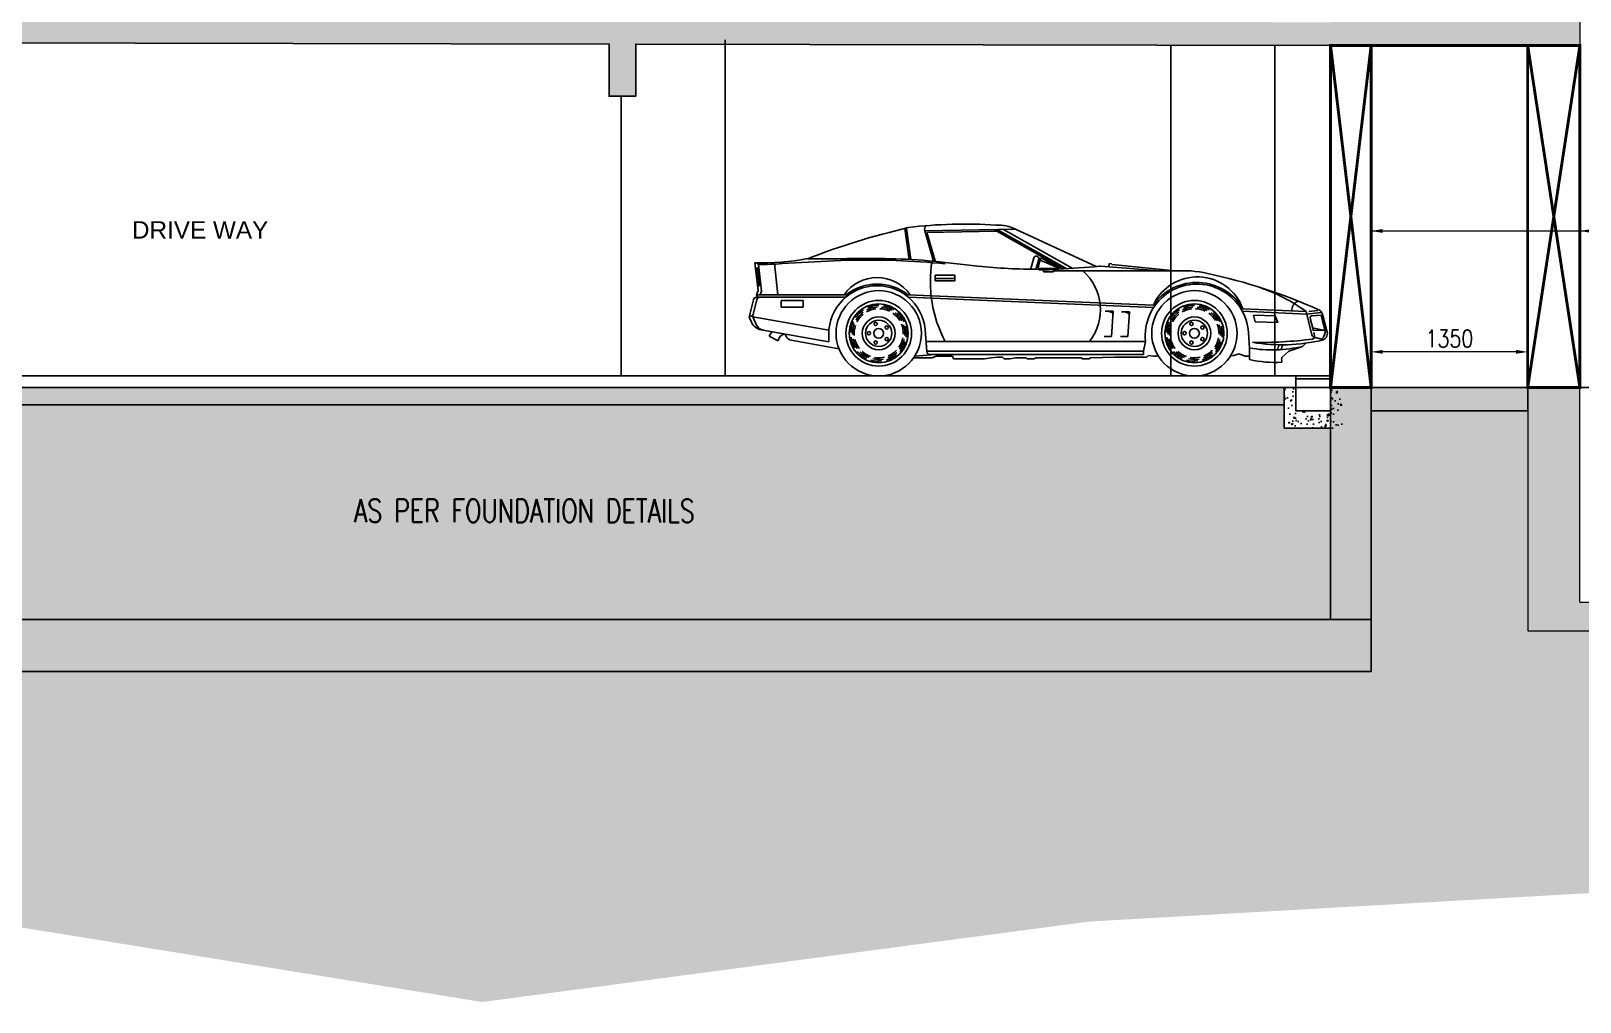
# Model space of a CAD drawing. Header units: millimetres. Extents: x -414464 to 1686, y -90036 to 108605.
# Drawn here: x -89655 to -76298, y -6385 to 1990 of the extents above; entities that cross this region are included whole.
import ezdxf

# ---------------------------------------------------------------- set-up
doc = ezdxf.new("R2010")
doc.units = ezdxf.units.MM
doc.header["$LTSCALE"] = 1000
doc.header["$MEASUREMENT"] = 0
for name, pattern in [('( Hidden )', [0.375, 0.25, -0.125]), ('AUDIT_D_120904163729-0', [0]), ('DASHED2', [0.375, 0.25, -0.125]), ('HIDDEN2', [0.1875, 0.125, -0.0625])]:
    doc.linetypes.add(name, pattern=pattern)
doc.layers.get('0').update_dxf_attribs({"linetype": 'AUDIT_D_120904163729-0'})
for name, color, linetype in [('a-door', 1, 'Continuous'), ('A-ELE1', 8, 'Continuous'), ('a-floor finish', 26, 'Continuous'), ('a-hat rcc', 252, 'Continuous'), ('a-pl ele', 225, 'Continuous'), ('a-rcc', 3, 'Continuous'), ('B-AR-ANNO-E DECK FLOOR$0$a-text', 4, 'Continuous'), ('EL', 1, 'Continuous'), ('ELEV 5', 8, 'Continuous'), ('LEVEL', 7, 'Continuous'), ('PRESTXT', 7, 'Continuous')]:
    doc.layers.add(name, color=color, linetype=linetype)
doc.layers.add('URJA-PL-UG TANK', color=7, linetype='AUDIT_D_120904163729-0', lineweight=18)
doc.layers.add('URJA-PL-UGT', color=3, linetype='Continuous', lineweight=18)
doc.styles.add('arial', font='sanss___.ttf')
doc.styles.add('B-AR-ANNO-E DECK FLOOR$0$DIMTEXT', font='SIMPLEX.shx', dxfattribs={"width": 0.75})
doc.styles.add('SW-TEXT-1', font='romans.shx')
doc.styles.add('URJA', font='romans.shx', dxfattribs={"width": 0.8})
doc.dimstyles.new('UBSCPL - DIM', dxfattribs={"dimtxt": 125, "dimasz": 100, "dimexe": 30, "dimexo": 0, "dimgap": 30, "dimtad": 1, "dimdec": 0, "dimzin": 0, "dimdsep": 46, "dimtxsty": 'SW-TEXT-1', "dimcen": 0, "dimdle": 100, "dimclrd": 256, "dimclre": 256, "dimclrt": 256, "dimadec": 0, "dimazin": 0, "dimtfac": 1, "dimtdec": 0, "dimtofl": 0, "dimtmove": 1, "dimatfit": 0, "dimfxl": 1, "dimtolj": 1, "dimtzin": 0, "dimlwd": -1, "dimlwe": -1, "dimarcsym": 1})
doc.dimstyles.new('URJA PL DIM', dxfattribs={"dimtxt": 150, "dimasz": 100, "dimexe": 40, "dimexo": 30, "dimgap": 40, "dimtad": 1, "dimdec": 0, "dimzin": 0, "dimdsep": 46, "dimtxsty": 'URJA', "dimcen": 0.09, "dimclrd": 7, "dimclre": 7, "dimclrt": 7, "dimadec": 0, "dimazin": 0, "dimtfac": 1, "dimtdec": 0, "dimtofl": 0, "dimtmove": 1, "dimatfit": 0, "dimfxl": 1, "dimtolj": 1, "dimtzin": 0, "dimlwd": -1, "dimlwe": -1, "dimarcsym": 0})
pattern_1 = [(50, (0, 0), (143.45204, -12.55043), [15, -165]), (355, (0, 0), (-27.75027, 150.43843), [12, -132]), (100.45144, (11.95, -1.05), (115.70177, 137.888), [12.74804, -140.22842]), (46.1842, (0, 40), (213.44827, -33.10386), [22.5, -247.5]), (96.63564, (17.79, 37.24), (186.9324, 194.82372), [19.12207, -210.34275]), (351.18416, (0, 40), (186.9324, 194.82372), [18, -198]), (21, (20, 30), (119.38141, -80.52378), [15, -165]), (326, (20, 30), (48.66307, 145.03001), [12, -132]), (71.45144, (29.95, 23.29), (168.04448, 64.50623), [12.74804, -140.22842]), (37.5, (0, 0), (2.431971, 66.57877), [0, -130.4, 0, -134, 0, -132.5]), (7.5, (0, 0), (52.613907, 78.882342), [0, -76.4, 0, -127.4, 0, -50.5]), (327.5, (-44.6, 0), (106.764487, -4.510974), [0, -50, 0, -156, 0, -207]), (317.5, (-64.6, 0), (116.637234, 20.020996), [0, -65, 0, -103.6, 0, -147])]
pattern_2 = [(50, (-108880.63, -158855.98), (143.452037, -12.55043), [15, -165]), (355, (-108880.63, -158855.98), (-27.75027, 150.43843), [12, -132]), (100.451444, (-108868.68, -158857.03), (115.70177, 137.888), [12.74804, -140.22842]), (46.1842, (-108880.63, -158815.98), (213.44827, -33.10386), [22.5, -247.5]), (96.63564, (-108862.85, -158818.74), (186.93239, 194.82372), [19.12207, -210.34275]), (351.18416, (-108880.63, -158815.98), (186.9324, 194.82372), [18, -198]), (21, (-108860.63, -158825.98), (119.38141, -80.52378), [15, -165]), (326, (-108860.63, -158825.98), (48.66307, 145.03001), [12, -132]), (71.451445, (-108850.69, -158832.69), (168.04448, 64.50623), [12.74804, -140.22842]), (37.5, (-108880.634, -158855.98), (2.431971, 66.578771), [0, -130.4, 0, -134, 0, -132.5]), (7.5, (-108880.634, -158855.98), (52.613907, 78.882342), [0, -76.4, 0, -127.4, 0, -50.5]), (327.5, (-108925.234, -158855.98), (106.764487, -4.510974), [0, -50, 0, -156, 0, -207]), (317.5, (-108945.23, -158855.98), (116.637234, 20.020996), [0, -65, 0, -103.6, 0, -147])]

# ---------------------------------------------------------------- blocks, each defined once
blk = doc.blocks.new('A$C50ED7ECD')
at = {"layer": 'LEVEL', "color": 8, "linetype": 'HIDDEN2', "ltscale": 5}
blk.add_line((147.4587, -1.085), (63.4951, -1.085), dxfattribs=at)
blk = doc.blocks.new('02ECAR07')
at = {"color": 0, "linetype": 'ByBlock'}
for p, q in [((-127.48, 35.41), (-128.75, 44.93)), ((-126.99, 35.48), (-128.25, 45)), ((-95.06, 44.72), (-122.72, 44.25)), ((-120, 35), (-122.72, 44.25)), ((-100.76, 44.12), (-122.05, 43.76)), ((-119.52, 35.14), (-122.05, 43.76)), ((-101.62, 44.61), (-80.37, 32.65)), ((-100.63, 44.63), (-79.42, 32.7)), ((-98.66, 44.66), (-77.56, 32.79)), ((-95.06, 44.72), (-70.5, 33.35)), ((-174.5, 34.5), (-173.5, 26)), ((-173.43, 33.98), (-172.48, 25.86)), ((-167.5, 24.75), (-168.5, 34.25)), ((-166.18, 34.23), (-146.49, 35.25)), ((-158.5, 35.75), (-146.5, 35.75)), ((-106.5, 33.5), (-120, 35)), ((-89.43, 36.03), (-90.35, 32.64)), ((-87.98, 35.63), (-88.84, 32.5)), ((-87.5, 35.5), (-88.25, 32.75)), ((-87.25, 36), (-87.5, 35.5)), ((-81.5, 32.75), (-87.5, 35.25)), ((-81.5, 32.75), (-87.25, 36)), ((-69.1, 33.46), (-50.9, 32)), ((-66.43, 34.23), (-66.69, 33.24)), ((-65.78, 34.17), (-66.43, 34.23)), ((-65.59, 33.93), (-65.78, 34.17)), ((-65.59, 33.93), (-46.5, 32)), ((-119.5, 29), (-119.5, 30.75)), ((-119.5, 30.75), (-113.5, 30.75)), ((-113.5, 29.75), (-119.5, 29.75)), ((-113.5, 29), (-119.5, 29)), ((-113.5, 30.75), (-113.5, 29)), ((-88.25, 32.75), (-81.75, 32.75)), ((-88.25, 32.75), (-87.75, 32.25)), ((-87.75, 32.25), (-82.25, 32.5)), ((-86.5, 31.75), (-86.5, 32.5)), ((-83.5, 31.75), (-86.5, 31.75)), ((-83.5, 32.5), (-83.5, 31.75)), ((-46.5, 32), (-83.5, 32)), ((-82.25, 32.5), (-81.5, 32.75)), ((-174, 24.75), (-173.5, 26)), ((-173.75, 24.25), (-174, 24.75)), ((-174, 23.75), (-173.75, 24.25)), ((-173.97, 24.75), (-146.66, 24.75)), ((-173.97, 24), (-146.79, 24)), ((-172.92, 24.75), (-172.48, 25.86)), ((-127.85, 24.76), (-53.04, 21.6)), ((-127.71, 24), (-52.94, 20.85)), ((-176.17, 18.33), (-174.94, 23.24)), ((-175.11, 18.42), (-173.91, 23.24)), ((-166.5, 23), (-159.75, 23)), ((-166.5, 23), (-166.5, 21)), ((-166.5, 21), (-159.75, 21)), ((-159.75, 23), (-159.75, 21)), ((-65.25, 19.75), (-67.75, 19.75)), ((-65.25, 19.75), (-65.75, 12)), ((-60.25, 19.5), (-62.75, 19.5)), ((-60.25, 19.5), (-60.75, 12)), ((-25.88, 19.71), (-6.24, 18.88)), ((-25.72, 20.45), (-6.43, 19.64)), ((-6.43, 19.64), (-4.71, 12.54)), ((-6.24, 18.88), (-1.96, 19.31)), ((-5.66, 19.69), (-2.83, 19.98)), ((-175.52, 18.17), (-176.11, 18.17)), ((-175.53, 16.36), (-176.11, 17.69)), ((-175, 18), (-175.52, 18.17)), ((-175.13, 18.04), (-151.95, 13.92)), ((-174.13, 15.66), (-175.06, 17.78)), ((-22.49, 18.57), (-15.83, 18.29)), ((-22.49, 18.57), (-21.98, 16.54)), ((-21.98, 16.54), (-15.07, 16.25)), ((-15.83, 18.29), (-15.07, 16.25)), ((-5.18, 17.66), (-4.23, 13.75)), ((-4.74, 18.28), (-1.88, 18.56)), ((-4.45, 14.64), (-1.25, 14)), ((-1.88, 18.56), (-0.75, 14)), ((-1.45, 18.82), (-0.04, 13.39)), ((-172.57, 14.02), (-152, 10.37)), ((-167.43, 10.72), (-170.11, 12.08)), ((-164.96, 12.06), (-165.25, 12.75)), ((-163.47, 10.88), (-148.87, 8.29)), ((-152, 12.75), (-152, 10.37)), ((-122.07, 7.42), (-122.5, 12.75)), ((-122, 10.5), (-55.4, 10.5)), ((-65.75, 12), (-68, 12)), ((-60.75, 12), (-63, 12)), ((-55.4, 10.5), (-56, 7.5)), ((-23.75, 8.5), (-24.03, 13.18)), ((-7.5, 9), (-6.5, 10)), ((-4.5, 11.25), (-3.75, 11.75)), ((-2.25, 14), (-4.24, 13.8)), ((-4.11, 13.22), (-3.75, 11.75)), ((-3.98, 11.81), (-1.75, 11.25)), ((-0.75, 14), (-2.25, 14)), ((-126, 5.5), (-120.5, 5.5)), ((-119.5, 6.5), (-125.75, 6)), ((-122, 7.5), (-56, 7.5)), ((-121.08, 6.5), (-56, 6.5)), ((-120.5, 5.5), (-119.25, 6)), ((-119.25, 6), (-114.25, 6)), ((-114.25, 6), (-114, 5.25)), ((-114, 5.25), (-104.5, 5.25)), ((-104.5, 5.25), (-102.5, 5.5)), ((-102.5, 5.5), (-100.5, 5.75)), ((-100.5, 5.75), (-99, 5.75)), ((-99, 5.75), (-98.5, 5.25)), ((-98.5, 5.25), (-96.75, 5.25)), ((-96.75, 5.25), (-95, 5.5)), ((-95, 5.5), (-91.75, 5.5)), ((-91.75, 5.5), (-91.5, 5.25)), ((-91.5, 5.25), (-89.5, 5.25)), ((-89.5, 5.25), (-88.75, 5.5)), ((-88.75, 5.5), (-75, 5.5)), ((-75, 5.5), (-74.5, 5.25)), ((-74.5, 5.25), (-72.5, 5.25)), ((-72.5, 5.25), (-72.25, 5.5)), ((-72.25, 5.5), (-64.75, 5.75)), ((-64.75, 5.75), (-56.5, 5.75)), ((-56.5, 5.75), (-55, 5.75)), ((-56, 7.5), (-56, 6.5)), ((-55, 5.75), (-54.5, 6.25)), ((-54.5, 6.25), (-53, 6)), ((-53, 6), (-52, 6)), ((-52, 6), (-51.58, 6.21)), ((-28.5, 6.25), (-29.49, 6.08)), ((-27, 6.75), (-28.5, 6.25)), ((-25, 6), (-27, 6.75)), ((-23.75, 6), (-25, 6)), ((-23.75, 8.5), (-23.75, 5)), ((-13.86, 5.63), (-11.75, 7.5)), ((-11.75, 7.5), (-7.5, 9))]:
    blk.add_line(p, q, dxfattribs=at)
for centre, radius in [((-136.75, 13), 13), ((-40.5, 13), 13), ((-136.75, 13), 10), ((-136.75, 13), 9), ((-40.5, 13), 10), ((-40.5, 13), 9), ((-136.75, 13), 5), ((-136.75, 13), 4), ((-136.75, 13), 1.5), ((-137.68, 15.85), 0.5), ((-134.32, 14.76), 0.5), ((-40.5, 13), 5), ((-40.5, 13), 4), ((-40.5, 13), 1.5), ((-41.43, 15.85), 0.5), ((-38.07, 14.76), 0.5), ((-139.75, 13), 0.5), ((-137.68, 10.15), 0.5), ((-134.32, 11.24), 0.5), ((-43.5, 13), 0.5), ((-41.43, 10.15), 0.5), ((-38.07, 11.24), 0.5)]:
    blk.add_circle(centre, radius, dxfattribs=at)
for centre, radius, start, end in [((-71.56, -191.14), 242.97, 103.3707, 110.9657), ((-110.39, -96.48), 142.79, 86.2291, 96.9829), ((-121.08, 44.69), 1.7, 138.8611, 195.16), ((-100.5, 33.88), 12.13, 63.3696, 92.3621), ((-172.54, 112.41), 77.93, 268.5572, 280.3771), ((-174.28, 33.51), 0.968, 28.881, 100.3165), ((-172.54, 112.41), 78.43, 269.3467, 274.6487), ((-140.12, -207.54), 243.38, 85.2567, 91.501), ((-140.12, -207.54), 242.88, 84.4179, 91.501), ((-81.75, 28.75), 39.25, 170.8377, 207.7076), ((-87.75, 208.66), 176.16, 263.8899, 269.9189), ((-88.71, 35.81), 0.75, 346.1229, 163.3669), ((-87.75, 208.66), 176.16, 271.8812, 275.9582), ((-69.26, 31.46), 2, 85.4274, 95.9582), ((-186.46, 28.71), 13.01, 353.862, 19.3391), ((-186.13, 28.71), 13.01, 353.862, 19.3391), ((-163.92, 31.67), 9.74, 179.5142, 197.7013), ((-137.25, 17.75), 12.25, 34.8499, 145.1501), ((-84.84, 20.2), 15.69, 321.8343, 48.7948), ((-39.75, 12.25), 16.25, 30.3225, 144.8528), ((-39.62, 15.45), 14.75, 20.2033, 155.1164), ((-44, -1.71), 33.8, 77.1801, 94.2416), ((-72.68, -136.67), 171.78, 65.911, 77.8397), ((-173.97, 23), 1, 90, 165.9638), ((-172.94, 23), 1, 90, 165.9638), ((-137.25, 12.75), 14.75, 0, 180), ((-137.25, 12.75), 15.25, 51.9345, 128.1046), ((-39.75, 12.25), 15.75, 3.3931, 186.3794), ((-38.92, -25.7), 55.78, 54.3745, 70.6911), ((-136.75, 13), 8.5, 122.7273, 145.8143), ((-136.75, 13), 8, 126.4017, 149.7074), ((-136.75, 13), 7.5, 96.3838, 119.9538), ((-136.75, 13), 8, 93.6744, 116.9801), ((-136.75, 13), 8.5, 90, 113.087), ((-136.75, 13), 7.5, 63.6565, 87.2265), ((-136.75, 13), 8, 60.9472, 84.2529), ((-136.75, 13), 8.5, 57.2727, 80.3598), ((-136.75, 13), 7.5, 30.9293, 54.4992), ((-136.75, 13), 8, 28.2199, 51.5256), ((-136.75, 13), 8.5, 24.5455, 47.6325), ((-67.44, 15.69), 4.07, 58.1724, 94.3987), ((-62.44, 15.44), 4.07, 58.1724, 94.3987), ((-40.5, 13), 8.5, 122.7273, 145.8143), ((-40.5, 13), 8, 126.4017, 149.7074), ((-40.5, 13), 7.5, 96.3838, 119.9538), ((-40.5, 13), 8, 93.6744, 116.9801), ((-40.5, 13), 8.5, 90, 113.087), ((-40.5, 13), 7.5, 63.6565, 87.2265), ((-40.5, 13), 8, 60.9472, 84.2529), ((-40.5, 13), 8.5, 57.2727, 80.3598), ((-40.5, 13), 7.5, 30.9293, 54.4992), ((-40.5, 13), 8, 28.2199, 51.5256), ((-40.5, 13), 8.5, 24.5455, 47.6325), ((-7.91, 20.1), 2.87, 112.4396, 187.0475), ((-3.39, 18.32), 2, 14.6209, 65.911), ((-175.2, 18.09), 1, 165.9638, 203.6294), ((-171.87, 17.96), 4, 203.6294, 259.9289), ((-174.14, 18.18), 1, 165.9638, 203.6294), ((-171.38, 16.86), 3, 203.6294, 259.9289), ((-136.75, 13), 8.5, 155.4545, 178.5416), ((-136.75, 13), 8, 159.129, 182.4347), ((-136.75, 13), 7.5, 161.8384, 185.4083), ((-136.75, 13), 7.5, 129.1111, 152.6811), ((-136.75, 13), 7.5, 358.202, 21.772), ((-136.75, 13), 8, 355.4926, 18.7983), ((-136.75, 13), 8.5, 351.8182, 14.9052), ((-40.5, 13), 8.5, 155.4545, 178.5416), ((-40.5, 13), 8, 159.129, 182.4347), ((-40.5, 13), 7.5, 161.8384, 185.4083), ((-40.5, 13), 7.5, 129.1111, 152.6811), ((-40.5, 13), 7.5, 358.202, 21.772), ((-40.5, 13), 8, 355.4926, 18.7983), ((-40.5, 13), 8.5, 351.8182, 14.9052), ((-4.69, 17.78), 0.5, 95.6743, 193.5704), ((-164.47, 9.88), 6.05, 143.8021, 158.6989), ((-165.06, 10.39), 2.4, 100.5969, 172.303), ((-163.12, 12.85), 2, 203.1986, 259.9289), ((-136.75, 13), 8.5, 188.1818, 211.2689), ((-136.75, 13), 8, 191.8562, 215.162), ((-136.75, 13), 7.5, 194.5656, 218.1356), ((-136.75, 13), 7.5, 325.4747, 349.0447), ((-136.75, 13), 8, 322.7653, 346.0711), ((-136.75, 13), 8.5, 319.0909, 342.1779), ((-40.5, 13), 8.5, 188.1818, 211.2689), ((-40.5, 13), 8, 191.8562, 215.162), ((-40.5, 13), 7.5, 194.5656, 218.1356), ((-40.5, 13), 7.5, 325.4747, 349.0447), ((-40.5, 13), 8, 322.7653, 346.0711), ((-40.5, 13), 8.5, 319.0909, 342.1779), ((-20.16, 129.93), 119.71, 268.758, 277.5147), ((-13.8, 62.17), 52.69, 260.2183, 283.4926), ((-8.12, 6.46), 7.18, 155.0077, 167.8493), ((-8.12, 6.46), 6.18, 150.5021, 165.3036), ((-3.74, 12.78), 1, 193.5704, 255.9638), ((-3.31, 13.38), 2.64, 306.3268, 13.707), ((-1.97, 12.88), 2, 283.4926, 14.6209), ((-136.75, 13), 8.5, 220.9091, 243.9961), ((-136.75, 13), 8, 224.5835, 247.8892), ((-136.75, 13), 7.5, 227.2929, 250.8629), ((-136.75, 13), 8.5, 253.6364, 276.7234), ((-136.75, 13), 8, 257.3108, 280.6165), ((-136.75, 13), 7.5, 260.0202, 283.5902), ((-136.75, 13), 8.5, 286.3636, 309.4507), ((-136.75, 13), 8, 290.0381, 313.3438), ((-136.75, 13), 7.5, 292.7475, 316.3174), ((-121.08, 7.5), 1, 184.5739, 270), ((-40.5, 13), 8.5, 220.9091, 243.9961), ((-40.5, 13), 8, 224.5835, 247.8892), ((-40.5, 13), 7.5, 227.2929, 250.8629), ((-40.5, 13), 8.5, 253.6364, 276.7234), ((-40.5, 13), 8, 257.3108, 280.6165), ((-40.5, 13), 7.5, 260.0202, 283.5902), ((-40.5, 13), 8.5, 286.3636, 309.4507), ((-40.5, 13), 8, 290.0381, 313.3438), ((-40.5, 13), 7.5, 292.7475, 316.3174), ((-16.88, 49.69), 41.76, 260.5382, 282.9866), ((-15.86, 39.57), 35.46, 257.1468, 273.2327), ((-8.12, 4.88), 5.78, 172.525, 187.0373)]:
    blk.add_arc(centre, radius, start, end, dxfattribs=at)
blk = doc.blocks.new('*D347')
at = {"layer": 'URJA-PL-UGT', "color": 7, "transparency": 16777216}
for p, q in [((-5996, -1601), (-5996, -1562)), ((-4746, -1602), (-5896, -1602)), ((-4646, -1601), (-4646, -1562))]:
    blk.add_line(p, q, dxfattribs=at)
at = {"layer": 'URJA-PL-UGT', "color": 7, "linetype": 'ByBlock', "transparency": 16777216}
for points in [[(-5896, -1585), (-5896, -1618), (-5996, -1602)], [(-4746, -1585), (-4746, -1618), (-4646, -1602)]]:
    blk.add_solid(points, dxfattribs=at)
at = {"layer": 'URJA-PL-UGT', "color": 7, "linetype": 'ByBlock', "transparency": 16777216, "insert": (-5321, -1487), "char_height": 150, "attachment_point": 5, "style": 'URJA'}
blk.add_mtext('\\A1;1350', dxfattribs=at)
blk = doc.blocks.new('water tank')
at = {"layer": 'a-hat rcc', "ltscale": 2}
h = blk.add_hatch(dxfattribs=at)
h.set_pattern_fill('AR-CONC', color=256, scale=20, style=0)
h.set_pattern_definition(pattern_2)
h.paths.add_polyline_path([(-4646.3, 6290.9), (-4196.3, 6290.9), (-4196.3, 6690.9), (3482.7, 6690.9), (3482.7, 6940.9), (-4646.3, 6940.9)], flags=17)
h.paths.add_polyline_path([(-4196.3, 5590.9), (-4646.3, 5590.9), (-4646.3, 1290.9), (-6046.3, 1290.9), (-6046.3, 5390.9), (-4646.3, 5390.9), (-4646.3, 5590.9), (-6146.3, 5590.9), (-6146.3, 7540.8), (-6346.3, 7540.8), (-6346.3, 4390.9), (-6346.3, 4390.9), (-6346.3, 4190.9), (-6338.8, 4190.9), (-6346.3, 1240.9), (-6346.3, 1240.9), (-6346.3, 1040.9), (-4646.3, 1040.9), (-4196.3, 1040.9), (-4196.3, 1640.9), (7837.7, 1640.9), (7837.7, 1840.9), (-4196.3, 1840.9)])
h = blk.add_hatch(dxfattribs=at)
h.set_pattern_fill('AR-CONC', color=256, scale=20, style=0)
h.set_pattern_definition(pattern_2)
h.paths.add_polyline_path([(8287.7, -2509.1), (7837.7, -2509.1), (7837.7, -3759.1), (-434.3, -3759.1), (-664.3, -3759.1), (-4196.3, -3759.1), (-4196.3, -1909.1), (-4646.3, -1909.1), (-4646.3, -4009.1), (8287.7, -4009.1)])
at = {"layer": 'URJA-PL-UG TANK', "color": 8, "linetype": '( Hidden )', "ltscale": 0.05}
blk.add_line((9812.3, -1909.1, -0.1), (-12947.6, -1909.1, -0.1), dxfattribs=at)
at = {"layer": 'URJA-PL-UGT', "linetype": 'ByBlock'}
for p, q in [((-4646.3, -1909.1, 2.9), (-4196.3, -1909.1, 2.9)), ((-4196.3, -3759.1, -0.1), (7837.7, -3759.1, -0.1)), ((-6146.2, -4359.1, 2.9), (-5996.3, -4359.1, 2.9))]:
    blk.add_line(p, q, dxfattribs=at)
for points, elevation in [([(-4196.3, 1640.9), (-4196.3, 1040.9)], 2.9), ([(-4196.3, 1040.9), (-6346.3, 1040.9)], 2.9), ([(-9535.4, -1909.1), (-5996.3, -1909.1)], -0.1), ([(-4646.3, -1909.1), (-4646.3, -4009.1)], 2.9), ([(-4196.3, -3759.1), (-4196.3, -1909.1)], 2.9), ([(-4646.3, -4009.1), (8287.7, -4009.1)], 2.9)]:
    blk.add_lwpolyline(points, dxfattribs=dict(at, elevation=elevation))
at = {"layer": 'URJA-PL-UGT', "color": 5, "linetype": 'DASHED2', "ltscale": 1000, "const_width": 25}
for points, elevation in [([(-6346.3, 1040.9), (-5996.3, 1040.9), (-5996.3, -1909.1), (-6346.3, -1909.1)], -0.1), ([(-4646.3, 1040.9), (-4196.3, 1040.9), (-4196.3, -1909.1), (-4646.3, -1909.1)], 2.9)]:
    blk.add_lwpolyline(points, close=True, dxfattribs=dict(at, elevation=elevation))
for points, elevation in [([(-6346.3, 1040.9), (-5996.3, -1909.1)], -0.1), ([(-5996.3, 1040.9), (-6346.3, -1909.1)], -0.1), ([(-5996.3, 1040.9), (-4196.3, 1040.9)], 5.8), ([(-4646.3, 1040.9), (-4196.3, -1909.1)], 2.9), ([(-4196.3, 1040.9), (-4646.3, -1909.1)], 2.9)]:
    blk.add_lwpolyline(points, dxfattribs=dict(at, elevation=elevation))
at = {"layer": 'URJA-PL-UGT', "linetype": 'ByBlock'}
dim = blk.add_aligned_dim(p1=(-4646.3, -1631.1, -0.1), p2=(-5996.3, -1631.1, -0.1), distance=-29.4, dimstyle='URJA PL DIM', dxfattribs=at)
dim.commit()
dim.dimension.update_dxf_attribs({"geometry": '*D347', "text_midpoint": (-5321.3, -1486.7, -0.1)})
at = {"layer": 'URJA-PL-UGT', "color": 5, "linetype": 'ByBlock'}
for points in [[(-5996.3, -559.1, 2.9), (-3677, -559.1, 2.9)], [(-4196.3, -559.1, 2.9), (-2027, -559.1, 2.9)]]:
    blk.add_leader(points, dimstyle='UBSCPL - DIM', override={"dimgap": 30, "dimtad": 0, "dimclrd": 5, "dimfxl": 0.15, "dimfxlon": 1, "dimtfill": 1, "dimtfillclr": 256}, dxfattribs=at)

msp = doc.modelspace()

# ---------------------------------------------------------------- hatches: boundary and pattern name
at = {"layer": 'A-ELE1'}
h = msp.add_hatch(dxfattribs=at)
h.set_pattern_fill('EARTH', color=256, scale=1500, angle=45)
h.set_pattern_definition([(45, (-181260, -158031.87), (6e-14, 530.3301), [375, -375]), (45, (-181359.44, -157932.43), (6e-14, 530.3301), [375, -375]), (45, (-181458.88, -157833), (6e-14, 530.3301), [375, -375]), (135, (-181458.88, -157766.7), (-530.3301, 1e-13), [375, -375]), (135, (-181359.44, -157667.27), (-530.3301, 1e-13), [375, -375]), (135, (-181260, -157567.83), (-530.3301, 1e-13), [375, -375])])
h.paths.add_polyline_path([(-78098.9, -1285), (-78098.9, -3534.9), (-103540, -3535), (-103540, -3885), (-106440.8, -3885), (-106440.8, -3535), (-112616.2, -3535), (-125204.9, -3535), (-125204.9, 4640.8), (-142736, 4640.8), (-142477, 2065.8), (-141122, 892.1), (-131120, -1786.5), (-128765, -4200), (-123905, -5399), (-114939.1, -5151.6), (-110274.7, -5344.4), (-106897, -5691.4), (-100795, -5614.3), (-91723.6, -5421), (-85764.1, -6385), (-80529, -5690.9), (-64924.7, -4804.1), (-63814.9, -3185), (-76748.9, -3185), (-76748.9, -1285)])
h = msp.add_hatch(dxfattribs=at)
h.set_pattern_fill('HEX', color=256, scale=750, angle=90)
h.set_pattern_definition([(90, (-181260.01, -158031.87), (-162.37976, 1e-14), [93.75, -187.5]), (210, (-181260.01, -158031.87), (81.18988, -140.625), [93.75, -187.5]), (150, (-181260.01, -157938.12), (-81.18988, -140.625), [93.75, -187.5])])
h.paths.add_polyline_path([(-78848.9, -1235), (-78848.9, -1435), (-78448.9, -1435), (-78448.9, -3084.7), (-103740.3, -3084.7), (-103740.3, -1235), (-91410.6, -1235), (-91410.6, -1435), (-90910.6, -1435), (-90910.6, -1235)])
at = {"layer": 'a-hat rcc'}
h = msp.add_hatch(dxfattribs=at)
h.set_pattern_fill('AR-CONC', color=256, scale=20, style=0)
h.set_pattern_definition(pattern_1)
h.paths.add_polyline_path([(-78448.9, 1865), (-78169.2, 1865), (-78248.9, 5215), (-78448.9, 5215)])
h.paths.add_polyline_path([(-78098.9, -1085), (-78448.9, -1085), (-78448.9, -3084.7), (-78098.9, -3084.8), (-78098.9, -1085.1)])
h.paths.add_polyline_path([(-78098.9, -1085), (-76748.9, -1085), (-76748.9, -1285), (-78098.9, -1285)])
h = msp.add_hatch(dxfattribs=at)
h.set_pattern_fill('AR-CONC', color=256, scale=20, style=0)
h.set_pattern_definition([(50, (-101843.44, 15765), (143.45204, -12.55043), [15, -165]), (355, (-101843.44, 15765), (-27.7503, 150.4384), [12, -132]), (100.45144, (-101831.48, 15763.95), (115.7018, 137.888), [12.74804, -140.2284]), (46.1842, (-101843.44, 15805), (213.4483, -33.1039), [22.5, -247.5]), (96.6356, (-101825.65, 15802.24), (186.9324, 194.8237), [19.122, -210.3428]), (351.1842, (-101843.44, 15805), (186.9324, 194.8237), [18, -198]), (21, (-101823.44, 15795), (119.3814, -80.5238), [15, -165]), (326, (-101823.44, 15795), (48.6631, 145.03), [12, -132]), (71.45144, (-101813.49, 15788.29), (168.0445, 64.5062), [12.74804, -140.2284]), (37.5, (-101843.437, 15765), (2.43197, 66.57877), [0, -130.4, 0, -134, 0, -132.5]), (7.5, (-101843.44, 15765), (52.6139, 78.88234), [0, -76.4, 0, -127.4, 0, -50.5]), (327.5, (-101888.037, 15765), (106.76449, -4.51097), [0, -50, 0, -156, 0, -207]), (317.5, (-101908.04, 15765), (116.63723, 20.021), [0, -65, 0, -103.6, 0, -147])])
h.paths.add_polyline_path([(-98255.4, 1903.8), (-91713.1, 1890.8), (-91713.1, 1440.8), (-91483.1, 1440.8), (-91483.1, 1890.8), (-84670.5, 1877), (-84670.5, 1427), (-84440.5, 1427), (-84440.5, 1877), (-78448.9, 1865), (-78448.9, 2065), (-103991.2, 2115), (-103991.2, 2115), (-103991.3, -1085), (-103740.3, -1085), (-103740.3, -1035), (-103740.3, 1915), (-98485.5, 1904.2), (-98485.5, 1454.2), (-98255.5, 1454.2)])
at = {"layer": 'a-hat rcc', "linetype": 'ByBlock'}
h = msp.add_hatch(dxfattribs=at)
h.set_pattern_fill('AR-CONC', color=256, scale=20, style=0)
h.set_pattern_definition(pattern_1)
h.paths.add_polyline_path([(-90910.6, -1085), (-78848.9, -1085), (-78848.9, -1235), (-90910.6, -1235)])
at = {"layer": 'a-hat rcc', "ltscale": 2}
h = msp.add_hatch(dxfattribs=at)
h.set_pattern_fill('AR-CONC', color=256, scale=20, style=0)
h.set_pattern_definition([(50, (-180983.32, -158031.87), (143.45204, -12.55043), [15, -165]), (355, (-180983.32, -158031.87), (-27.75027, 150.43843), [12, -132]), (100.451444, (-180971.37, -158032.91), (115.70177, 137.888), [12.74804, -140.22842]), (46.1842, (-180983.32, -157991.87), (213.44827, -33.10386), [22.5, -247.5]), (96.63564, (-180965.53, -157994.63), (186.9324, 194.82372), [19.12207, -210.34275]), (351.18416, (-180983.32, -157991.87), (186.9324, 194.82372), [18, -198]), (21, (-180963.32, -158001.87), (119.38141, -80.52378), [15, -165]), (326, (-180963.32, -158001.87), (48.66307, 145.03001), [12, -132]), (71.451445, (-180953.37, -158008.58), (168.04448, 64.50623), [12.74804, -140.22842]), (37.5, (-180983.32, -158031.87), (2.431971, 66.578771), [0, -130.4, 0, -134, 0, -132.5]), (7.5, (-180983.32, -158031.87), (52.613907, 78.882342), [0, -76.4, 0, -127.4, 0, -50.5]), (327.5, (-181027.92, -158031.87), (106.764487, -4.510974), [0, -50, 0, -156, 0, -207]), (317.5, (-181047.92, -158031.87), (116.637234, 20.020996), [0, -65, 0, -103.6, 0, -147])])
h.paths.add_polyline_path([(-78748.9, -1085), (-78748.9, -1285), (-78448.9, -1285), (-78448.9, -1085), (-78348.9, -1085), (-78348.9, -1435), (-78848.9, -1435), (-78848.9, -1085)])
at = {"layer": 'a-hat rcc', "linetype": 'ByBlock'}
h = msp.add_hatch(dxfattribs=at)
h.set_pattern_fill('AR-CONC', color=256, scale=20, style=0)
h.set_pattern_definition(pattern_1)
h.paths.add_polyline_path([(-125204.9, -3085), (-105990.8, -3085), (-105990.8, -3435), (-103990, -3435), (-103990, -3085), (-78098.9, -3084.7), (-78098.9, -3535), (-103540, -3535), (-103540, -3885), (-106440.8, -3885), (-106440.8, -3535), (-125204.9, -3535)])

# ---------------------------------------------------------------- linework, layer by layer
at = {"layer": 'a-door', "elevation": -1994.8}
msp.add_lwpolyline([(-78448.9, -985), (-78748.9, -985), (-78748.9, -1010), (-78448.9, -1010)], close=True, dxfattribs=at)
at = {"layer": 'A-ELE1', "elevation": -998}
msp.add_lwpolyline([(-78848.9, -1235), (-78848.9, -1435), (-78448.9, -1435), (-78448.9, -3084.7), (-103740.3, -3084.7), (-103740.3, -1235), (-91410.6, -1235), (-91410.6, -1435), (-90910.6, -1435), (-90910.6, -1235)], close=True, dxfattribs=at)
at = {"layer": 'a-floor finish', "ltscale": 3, "elevation": -0.5}
msp.add_lwpolyline([(-103740.3, -985), (-78448.9, -985)], dxfattribs=at)
at = {"layer": 'a-pl ele'}
for p, q in [((-83670.5, 1915, -0.5), (-83670.5, -985, -0.5)), ((-79825.7, 1865), (-79825.7, -985)), ((-78928.8, 1865), (-78928.8, -985)), ((-84567.4, 1427, -0.5), (-84567.3, -985, -0.5))]:
    msp.add_line(p, q, dxfattribs=at)
at = {"layer": 'a-rcc'}
for points, elevation in [([(-78448.9, 1865), (-84440.6, 1877), (-84440.6, 1427), (-84670.6, 1427), (-84670.6, 1877), (-91483.1, 1890.8), (-91483.1, 1440.8), (-91713.1, 1440.8), (-91713.1, 1890.8), (-98255.5, 1903.8), (-98255.5, 1454.2), (-98485.5, 1454.2), (-98485.5, 1904.2), (-98485.5, 1904.2), (-98485.5, 1904.2), (-98485.5, 1904.2), (-98485.5, 1904.2), (-103740.3, 1915)], -0.5), ([(-78748.9, -1085), (-78748.9, -1285), (-78448.9, -1285), (-78448.9, -1435), (-78848.9, -1435), (-78848.9, -1085), (-78748.9, -1085)], -0.1), ([(-78248.9, -1085), (-78248.9, -1085), (-78248.9, -1085), (-78248.9, -1085), (-78248.9, -1085), (-78248.9, -1085), (-78448.9, -1085)], -0.4)]:
    msp.add_lwpolyline(points, dxfattribs=dict(at, elevation=elevation))
at = {"layer": 'a-rcc', "linetype": 'ByBlock'}
for points, elevation in [([(-90910.6, -1085), (-78848.9, -1085), (-78848.9, -1235), (-90910.6, -1235)], -0.7), ([(-78448.9, -1085), (-78448.9, -3085), (-78098.9, -3084.9), (-78098.9, -1085)], -998), ([(-78098.9, -1085), (-76748.9, -1085), (-76748.9, -1285), (-78098.9, -1285)], -0.6)]:
    msp.add_lwpolyline(points, close=True, dxfattribs=dict(at, elevation=elevation))
at = {"layer": 'a-rcc', "elevation": -998}
msp.add_lwpolyline([(-125204.9, -3085), (-105990.8, -3085), (-105990.8, -3435), (-103990, -3435), (-103990, -3085), (-78098.9, -3084.7), (-78098.9, -3535), (-103540, -3535), (-103540, -3885), (-106440.8, -3885), (-106440.8, -3535), (-125204.9, -3535)], close=True, dxfattribs=at)
at = {"layer": 'EL'}
for p, q in [((-78748.9, -1085, -0.1), (-78748.9, -985, -0.1)), ((-78448.9, -1085, -0.1), (-78448.9, -985, -997.1))]:
    msp.add_line(p, q, dxfattribs=at)

# ---------------------------------------------------------------- block references
at = {"layer": 'A-ELE1'}
msp.add_blockref('water tank', (-72102.7, 824.2, -0.5), dxfattribs=at)
at = {"layer": 'ELEV 5', "xscale": 28.28386671862973, "yscale": 28.28386671862973, "zscale": 28.28386671862973}
msp.add_blockref('02ECAR07', (-78477.5, -985, -0.4), dxfattribs=at)
at = {"layer": 'LEVEL', "linetype": 'ByBlock', "xscale": 1000, "yscale": 1000, "zscale": 1000}
msp.add_blockref('A$C50ED7ECD', (-215640, 0, -0.6), dxfattribs=at)

# ---------------------------------------------------------------- texts
at = {"layer": 'B-AR-ANNO-E DECK FLOOR$0$a-text', "insert": (-86870, -2147.4, -997.9), "char_height": 200, "width": 4163.48, "attachment_point": 4, "rotation": 359.97512, "style": 'B-AR-ANNO-E DECK FLOOR$0$DIMTEXT'}
msp.add_mtext('AS PER FOUNDATION DETAILS', dxfattribs=at)
at = {"layer": 'PRESTXT', "style": 'arial'}
msp.add_text('DRIVE WAY', height=150, dxfattribs=at).set_placement((-88784.7, 199.5, -0.6))

doc.saveas('drawing.dxf')
